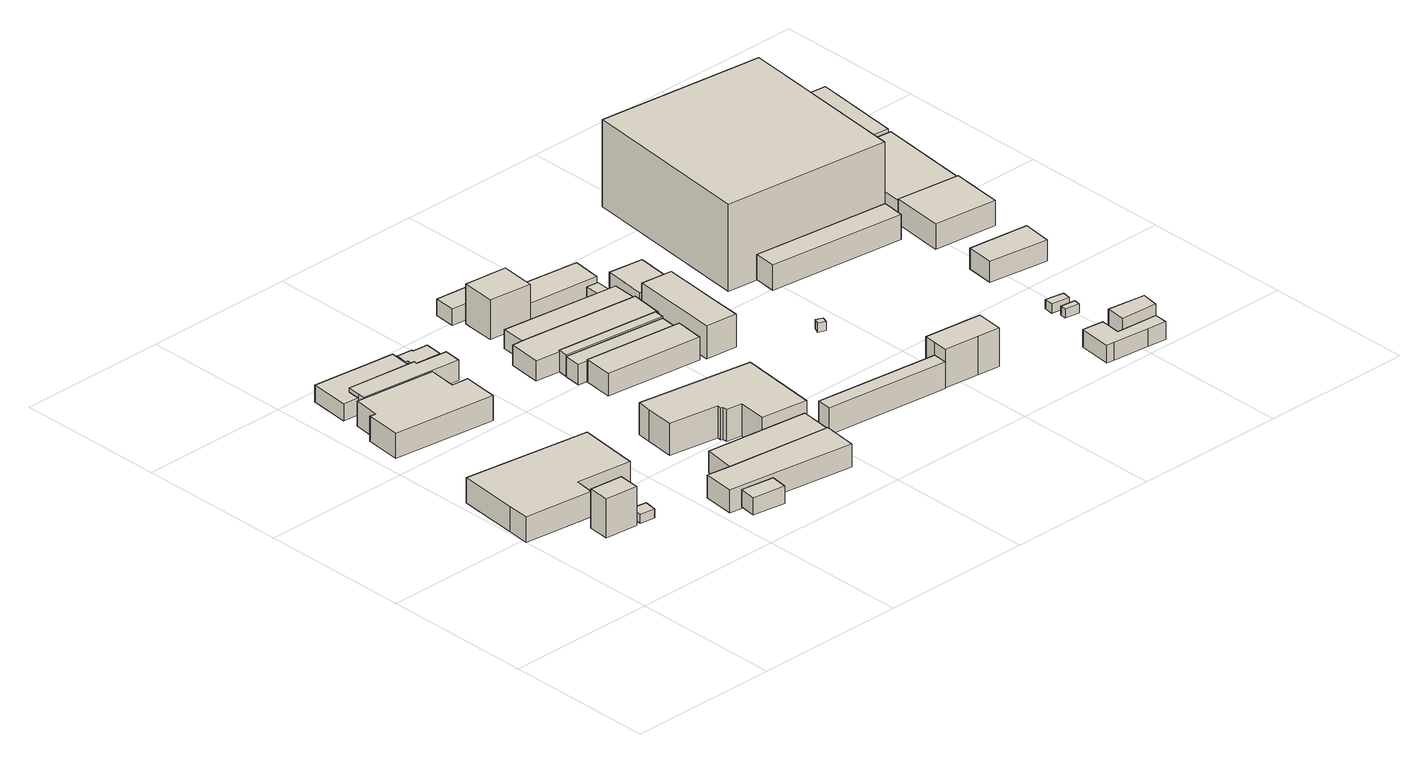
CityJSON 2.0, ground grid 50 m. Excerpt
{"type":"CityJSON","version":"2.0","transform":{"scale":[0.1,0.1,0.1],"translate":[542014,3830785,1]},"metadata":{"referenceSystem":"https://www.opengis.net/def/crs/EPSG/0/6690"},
"CityObjects":{
"building1":{"type":"Building","attributes":{"計測周辺長":36.22,"1/2500図郭":94,"区名":"住之江区","町丁目名称":"平林北２丁目","街区番号":7,"class":"3002","usage":"412","measuredHeight":13.1,"storeysAboveGround":1,"BuildingDetailAttribute.buildingRoofEdgeArea":77.94,"BuildingDetailAttribute.buildingStructureType":"610","BuildingDetailAttribute.buildingStructureOrgType":"2","BuildingDetailAttribute.detailedUsage":"1130","BuildingDetailAttribute.specifiedBuildingCoverageRate":0.6,"BuildingDetailAttribute.surveyYear":2017,"BuildingHighTideRiskAttribute.description":"1","BuildingHighTideRiskAttribute.rank":"2","BuildingHighTideRiskAttribute.depth":2.08,"BuildingIDAttribute.prefecture":"27","BuildingIDAttribute.city":"27125"},"geometry":[{"type":"Solid","lod":"1","boundaries":[[[[0,1,2,3]],[[2,4,5,3]],[[1,6,4,2]],[[0,7,6,1]],[[3,5,7,0]],[[4,6,7,5]]]]}]},
"building2":{"type":"Building","attributes":{"計測周辺長":138.93,"1/2500図郭":94,"区名":"住之江区","町丁目名称":"平林北２丁目","街区番号":7,"class":"3001","usage":"431","measuredHeight":8.4,"storeysAboveGround":1,"BuildingDetailAttribute.buildingRoofEdgeArea":1029.8,"BuildingDetailAttribute.buildingStructureType":"610","BuildingDetailAttribute.buildingStructureOrgType":"2","BuildingDetailAttribute.detailedUsage":"1720","BuildingDetailAttribute.specifiedBuildingCoverageRate":0.6,"BuildingDetailAttribute.surveyYear":2017,"BuildingHighTideRiskAttribute.description":"1","BuildingHighTideRiskAttribute.rank":"2","BuildingHighTideRiskAttribute.depth":2.65,"BuildingIDAttribute.prefecture":"27","BuildingIDAttribute.city":"27125"},"geometry":[{"type":"Solid","lod":"1","boundaries":[[[[8,9,10,11,12,13,14]],[[13,15,16,14]],[[12,17,15,13]],[[11,18,17,12]],[[10,19,18,11]],[[9,20,19,10]],[[8,21,20,9]],[[14,16,21,8]],[[15,17,18,19,20,21,16]]]]}]},
"building3":{"type":"Building","attributes":{"class":"3003","BuildingDetailAttribute.specifiedBuildingCoverageRate":0.6,"BuildingDetailAttribute.surveyYear":2017,"BuildingHighTideRiskAttribute.description":"1","BuildingHighTideRiskAttribute.rank":"2","BuildingHighTideRiskAttribute.depth":2.04,"BuildingIDAttribute.prefecture":"27","BuildingIDAttribute.city":"27125"},"geometry":[{"type":"Solid","lod":"1","boundaries":[[[[22,23,24,25]],[[24,26,27,25]],[[23,28,26,24]],[[22,29,28,23]],[[25,27,29,22]],[[26,28,29,27]]]]}]},
"building4":{"type":"Building","attributes":{"計測周辺長":111.31,"1/2500図郭":94,"区名":"住之江区","町丁目名称":"平林北２丁目","街区番号":7,"class":"3001","usage":"441","measuredHeight":8.4,"storeysAboveGround":1,"BuildingDetailAttribute.buildingRoofEdgeArea":655.04,"BuildingDetailAttribute.buildingStructureType":"610","BuildingDetailAttribute.buildingStructureOrgType":"2","BuildingDetailAttribute.detailedUsage":"1510","BuildingDetailAttribute.specifiedBuildingCoverageRate":0.6,"BuildingDetailAttribute.surveyYear":2017,"BuildingTsunamiRiskAttribute.description":"1","BuildingTsunamiRiskAttribute.rank":"1","BuildingTsunamiRiskAttribute.depth":0.1,"BuildingHighTideRiskAttribute.description":"1","BuildingHighTideRiskAttribute.rank":"3","BuildingHighTideRiskAttribute.depth":4.3,"BuildingIDAttribute.prefecture":"27","BuildingIDAttribute.city":"27125"},"geometry":[{"type":"Solid","lod":"1","boundaries":[[[[30,31,32,33,34,35,36,37]],[[36,38,39,37]],[[35,40,38,36]],[[34,41,40,35]],[[33,42,41,34]],[[32,43,42,33]],[[31,44,43,32]],[[30,45,44,31]],[[37,39,45,30]],[[38,40,41,42,43,44,45,39]]]]}]},
"building5":{"type":"Building","attributes":{"計測周辺長":85.43,"1/2500図郭":94,"区名":"住之江区","町丁目名称":"平林北２丁目","街区番号":7,"class":"3001","usage":"431","measuredHeight":5.7,"storeysAboveGround":1,"BuildingDetailAttribute.buildingRoofEdgeArea":242.77,"BuildingDetailAttribute.buildingStructureType":"610","BuildingDetailAttribute.buildingStructureOrgType":"2","BuildingDetailAttribute.detailedUsage":"1720","BuildingDetailAttribute.specifiedBuildingCoverageRate":0.6,"BuildingDetailAttribute.surveyYear":2017,"BuildingHighTideRiskAttribute.description":"1","BuildingHighTideRiskAttribute.rank":"2","BuildingHighTideRiskAttribute.depth":2.49,"BuildingIDAttribute.prefecture":"27","BuildingIDAttribute.city":"27125"},"geometry":[{"type":"Solid","lod":"1","boundaries":[[[[46,47,48,49,50,51]],[[50,52,53,51]],[[49,54,52,50]],[[48,55,54,49]],[[47,56,55,48]],[[46,57,56,47]],[[51,53,57,46]],[[52,54,55,56,57,53]]]]}]},
"building6":{"type":"Building","attributes":{"class":"3001","measuredHeight":5.8,"BuildingDetailAttribute.specifiedBuildingCoverageRate":0.6,"BuildingDetailAttribute.surveyYear":2017,"BuildingHighTideRiskAttribute.description":"1","BuildingHighTideRiskAttribute.rank":"2","BuildingHighTideRiskAttribute.depth":2.33,"BuildingIDAttribute.prefecture":"27","BuildingIDAttribute.city":"27125"},"geometry":[{"type":"Solid","lod":"1","boundaries":[[[[58,59,60,61]],[[60,62,63,61]],[[59,64,62,60]],[[58,65,64,59]],[[61,63,65,58]],[[62,64,65,63]]]]}]},
"building7":{"type":"Building","attributes":{"計測周辺長":83.14,"1/2500図郭":94,"区名":"住之江区","町丁目名称":"平林北２丁目","街区番号":7,"class":"3001","usage":"431","measuredHeight":6.8,"storeysAboveGround":1,"BuildingDetailAttribute.buildingRoofEdgeArea":235.5,"BuildingDetailAttribute.buildingStructureType":"610","BuildingDetailAttribute.buildingStructureOrgType":"2","BuildingDetailAttribute.detailedUsage":"1720","BuildingDetailAttribute.specifiedBuildingCoverageRate":0.6,"BuildingDetailAttribute.surveyYear":2017,"BuildingHighTideRiskAttribute.description":"1","BuildingHighTideRiskAttribute.rank":"2","BuildingHighTideRiskAttribute.depth":2.4,"BuildingIDAttribute.prefecture":"27","BuildingIDAttribute.city":"27125"},"geometry":[{"type":"Solid","lod":"1","boundaries":[[[[66,67,68,69,70,71,72]],[[71,73,74,72]],[[70,75,73,71]],[[69,76,75,70]],[[68,77,76,69]],[[67,78,77,68]],[[66,79,78,67]],[[72,74,79,66]],[[73,75,76,77,78,79,74]]]]}]},
"building8":{"type":"Building","attributes":{"計測周辺長":91.41,"1/2500図郭":94,"区名":"住之江区","町丁目名称":"平林北２丁目","街区番号":6,"class":"3001","usage":"441","measuredHeight":7.5,"storeysAboveGround":1,"BuildingDetailAttribute.buildingRoofEdgeArea":370.4,"BuildingDetailAttribute.buildingStructureType":"610","BuildingDetailAttribute.buildingStructureOrgType":"2","BuildingDetailAttribute.detailedUsage":"1520","BuildingDetailAttribute.specifiedBuildingCoverageRate":0.6,"BuildingDetailAttribute.surveyYear":2017,"BuildingHighTideRiskAttribute.description":"1","BuildingHighTideRiskAttribute.rank":"2","BuildingHighTideRiskAttribute.depth":2.41,"BuildingIDAttribute.prefecture":"27","BuildingIDAttribute.city":"27125"},"geometry":[{"type":"Solid","lod":"1","boundaries":[[[[80,81,82,83,84]],[[83,85,86,84]],[[82,87,85,83]],[[81,88,87,82]],[[80,89,88,81]],[[84,86,89,80]],[[85,87,88,89,86]]]]}]},
"building9":{"type":"Building","attributes":{"計測周辺長":36.09,"1/2500図郭":94,"区名":"住之江区","町丁目名称":"平林北２丁目","街区番号":7,"class":"3001","usage":"401","measuredHeight":4.1,"storeysAboveGround":1,"BuildingDetailAttribute.buildingRoofEdgeArea":75.62,"BuildingDetailAttribute.buildingStructureType":"601","BuildingDetailAttribute.buildingStructureOrgType":"1","BuildingDetailAttribute.detailedUsage":"1310","BuildingDetailAttribute.specifiedBuildingCoverageRate":0.6,"BuildingDetailAttribute.surveyYear":2017,"BuildingHighTideRiskAttribute.description":"1","BuildingHighTideRiskAttribute.rank":"2","BuildingHighTideRiskAttribute.depth":2.48,"BuildingIDAttribute.prefecture":"27","BuildingIDAttribute.city":"27125"},"geometry":[{"type":"Solid","lod":"1","boundaries":[[[[90,91,92,93,94,95,96,97]],[[96,98,99,97]],[[95,100,98,96]],[[94,101,100,95]],[[93,102,101,94]],[[92,103,102,93]],[[91,104,103,92]],[[90,105,104,91]],[[97,99,105,90]],[[98,100,101,102,103,104,105,99]]]]}]},
"building10":{"type":"Building","attributes":{"計測周辺長":107.81,"1/2500図郭":94,"区名":"住之江区","町丁目名称":"平林北２丁目","街区番号":6,"class":"3001","usage":"431","measuredHeight":7.3,"storeysAboveGround":1,"BuildingDetailAttribute.buildingRoofEdgeArea":463.8,"BuildingDetailAttribute.buildingStructureType":"610","BuildingDetailAttribute.buildingStructureOrgType":"2","BuildingDetailAttribute.detailedUsage":"1720","BuildingDetailAttribute.specifiedBuildingCoverageRate":0.6,"BuildingDetailAttribute.surveyYear":2017,"BuildingHighTideRiskAttribute.description":"1","BuildingHighTideRiskAttribute.rank":"2","BuildingHighTideRiskAttribute.depth":2.36,"BuildingIDAttribute.prefecture":"27","BuildingIDAttribute.city":"27125"},"geometry":[{"type":"Solid","lod":"1","boundaries":[[[[84,106,107,80]],[[107,108,109,80]],[[106,110,108,107]],[[84,111,110,106]],[[80,109,111,84]],[[108,110,111,109]]]]}]},
"building11":{"type":"Building","attributes":{"計測周辺長":130.34,"1/2500図郭":94,"区名":"住之江区","町丁目名称":"平林北２丁目","街区番号":6,"class":"3001","usage":"441","measuredHeight":10.6,"storeysAboveGround":2,"BuildingDetailAttribute.buildingRoofEdgeArea":765.82,"BuildingDetailAttribute.buildingStructureType":"610","BuildingDetailAttribute.buildingStructureOrgType":"2","BuildingDetailAttribute.detailedUsage":"1520","BuildingDetailAttribute.specifiedBuildingCoverageRate":0.6,"BuildingDetailAttribute.surveyYear":2017,"BuildingHighTideRiskAttribute.description":"1","BuildingHighTideRiskAttribute.rank":"2","BuildingHighTideRiskAttribute.depth":2,"BuildingIDAttribute.prefecture":"27","BuildingIDAttribute.city":"27125"},"geometry":[{"type":"Solid","lod":"1","boundaries":[[[[112,113,114,115,116,117,118,119,120,121,122]],[[121,123,124,122]],[[120,125,123,121]],[[119,126,125,120]],[[118,127,126,119]],[[117,128,127,118]],[[116,129,128,117]],[[115,130,129,116]],[[114,131,130,115]],[[113,132,131,114]],[[112,133,132,113]],[[122,124,133,112]],[[123,125,126,127,128,129,130,131,132,133,124]]]]}]},
"building12":{"type":"Building","attributes":{"class":"3001","BuildingDetailAttribute.specifiedBuildingCoverageRate":0.6,"BuildingDetailAttribute.surveyYear":2017,"BuildingHighTideRiskAttribute.description":"1","BuildingHighTideRiskAttribute.rank":"2","BuildingHighTideRiskAttribute.depth":2.4,"BuildingIDAttribute.prefecture":"27","BuildingIDAttribute.city":"27125"},"geometry":[{"type":"Solid","lod":"1","boundaries":[[[[134,135,136,137]],[[136,138,139,137]],[[135,140,138,136]],[[134,141,140,135]],[[137,139,141,134]],[[138,140,141,139]]]]}]},
"building13":{"type":"Building","attributes":{"class":"3001","measuredHeight":7.5,"BuildingDetailAttribute.specifiedBuildingCoverageRate":0.6,"BuildingDetailAttribute.surveyYear":2017,"BuildingHighTideRiskAttribute.description":"1","BuildingHighTideRiskAttribute.rank":"2","BuildingHighTideRiskAttribute.depth":2,"BuildingIDAttribute.prefecture":"27","BuildingIDAttribute.city":"27125"},"geometry":[{"type":"Solid","lod":"1","boundaries":[[[[142,143,144,145]],[[144,146,147,145]],[[143,148,146,144]],[[142,149,148,143]],[[145,147,149,142]],[[146,148,149,147]]]]}]},
"building14":{"type":"Building","attributes":{"計測周辺長":127.61,"1/2500図郭":94,"区名":"住之江区","町丁目名称":"平林北２丁目","街区番号":6,"class":"3001","usage":"431","measuredHeight":5.5,"storeysAboveGround":2,"BuildingDetailAttribute.buildingRoofEdgeArea":619.78,"BuildingDetailAttribute.buildingStructureType":"610","BuildingDetailAttribute.buildingStructureOrgType":"2","BuildingDetailAttribute.detailedUsage":"1720","BuildingDetailAttribute.specifiedBuildingCoverageRate":0.6,"BuildingDetailAttribute.surveyYear":2017,"BuildingHighTideRiskAttribute.description":"1","BuildingHighTideRiskAttribute.rank":"2","BuildingHighTideRiskAttribute.depth":2.45,"BuildingIDAttribute.prefecture":"27","BuildingIDAttribute.city":"27125"},"geometry":[{"type":"Solid","lod":"1","boundaries":[[[[150,151,152,153]],[[152,154,155,153]],[[151,156,154,152]],[[150,157,156,151]],[[153,155,157,150]],[[154,156,157,155]]]]}]},
"building15":{"type":"Building","attributes":{"計測周辺長":79.97,"1/2500図郭":94,"区名":"住之江区","町丁目名称":"平林北２丁目","街区番号":6,"class":"3001","usage":"401","measuredHeight":6.8,"storeysAboveGround":1,"BuildingDetailAttribute.buildingRoofEdgeArea":188.38,"BuildingDetailAttribute.buildingStructureType":"610","BuildingDetailAttribute.buildingStructureOrgType":"2","BuildingDetailAttribute.detailedUsage":"1310","BuildingDetailAttribute.specifiedBuildingCoverageRate":0.6,"BuildingDetailAttribute.surveyYear":2017,"BuildingHighTideRiskAttribute.description":"1","BuildingHighTideRiskAttribute.rank":"2","BuildingHighTideRiskAttribute.depth":2,"BuildingIDAttribute.prefecture":"27","BuildingIDAttribute.city":"27125"},"geometry":[{"type":"Solid","lod":"1","boundaries":[[[[158,159,160,161]],[[160,162,163,161]],[[159,164,162,160]],[[158,165,164,159]],[[161,163,165,158]],[[162,164,165,163]]]]}]},
"building16":{"type":"Building","attributes":{"計測周辺長":51.36,"1/2500図郭":94,"区名":"住之江区","町丁目名称":"平林北２丁目","街区番号":6,"class":"3002","usage":"401","measuredHeight":13.2,"storeysAboveGround":4,"BuildingDetailAttribute.buildingRoofEdgeArea":162.5,"BuildingDetailAttribute.buildingStructureType":"603","BuildingDetailAttribute.buildingStructureOrgType":"3","BuildingDetailAttribute.detailedUsage":"1310","BuildingDetailAttribute.specifiedBuildingCoverageRate":0.6,"BuildingDetailAttribute.surveyYear":2017,"BuildingHighTideRiskAttribute.description":"1","BuildingHighTideRiskAttribute.rank":"2","BuildingHighTideRiskAttribute.depth":2.29,"BuildingIDAttribute.prefecture":"27","BuildingIDAttribute.city":"27125"},"geometry":[{"type":"Solid","lod":"1","boundaries":[[[[166,167,168,169]],[[168,170,171,169]],[[167,172,170,168]],[[166,173,172,167]],[[169,171,173,166]],[[170,172,173,171]]]]}]},
"building17":{"type":"Building","attributes":{"計測周辺長":109.7,"1/2500図郭":94,"区名":"住之江区","町丁目名称":"平林北２丁目","街区番号":6,"class":"3001","usage":"431","measuredHeight":6.7,"storeysAboveGround":1,"BuildingDetailAttribute.buildingRoofEdgeArea":485.51,"BuildingDetailAttribute.buildingStructureType":"610","BuildingDetailAttribute.buildingStructureOrgType":"2","BuildingDetailAttribute.detailedUsage":"1720","BuildingDetailAttribute.specifiedBuildingCoverageRate":0.6,"BuildingDetailAttribute.surveyYear":2017,"BuildingHighTideRiskAttribute.description":"1","BuildingHighTideRiskAttribute.rank":"2","BuildingHighTideRiskAttribute.depth":2.38,"BuildingIDAttribute.prefecture":"27","BuildingIDAttribute.city":"27125"},"geometry":[{"type":"Solid","lod":"1","boundaries":[[[[174,175,176,177,178,179]],[[178,180,181,179]],[[177,182,180,178]],[[176,183,182,177]],[[175,184,183,176]],[[174,185,184,175]],[[179,181,185,174]],[[180,182,183,184,185,181]]]]}]},
"building18":{"type":"Building","attributes":{"class":"3003","measuredHeight":7.2,"BuildingDetailAttribute.specifiedBuildingCoverageRate":0.6,"BuildingDetailAttribute.surveyYear":2017,"BuildingHighTideRiskAttribute.description":"1","BuildingHighTideRiskAttribute.rank":"2","BuildingHighTideRiskAttribute.depth":2.25,"BuildingIDAttribute.prefecture":"27","BuildingIDAttribute.city":"27125"},"geometry":[{"type":"Solid","lod":"1","boundaries":[[[[186,187,188,189]],[[188,190,191,189]],[[187,192,190,188]],[[186,193,192,187]],[[189,191,193,186]],[[190,192,193,191]]]]}]},
"building19":{"type":"Building","attributes":{"計測周辺長":97.28,"1/2500図郭":94,"区名":"住之江区","町丁目名称":"平林北２丁目","街区番号":6,"class":"3001","usage":"441","measuredHeight":6.3,"storeysAboveGround":1,"BuildingDetailAttribute.buildingRoofEdgeArea":351.02,"BuildingDetailAttribute.buildingStructureType":"610","BuildingDetailAttribute.buildingStructureOrgType":"2","BuildingDetailAttribute.detailedUsage":"1510","BuildingDetailAttribute.specifiedBuildingCoverageRate":0.6,"BuildingDetailAttribute.surveyYear":2017,"BuildingHighTideRiskAttribute.description":"1","BuildingHighTideRiskAttribute.rank":"2","BuildingHighTideRiskAttribute.depth":2.36,"BuildingIDAttribute.prefecture":"27","BuildingIDAttribute.city":"27125"},"geometry":[{"type":"Solid","lod":"1","boundaries":[[[[194,195,196,197]],[[196,198,199,197]],[[195,200,198,196]],[[194,201,200,195]],[[197,199,201,194]],[[198,200,201,199]]]]}]},
"building20":{"type":"Building","attributes":{"区名":"住之江区","町丁目名称":"平林北２丁目","街区番号":6,"class":"3003","usage":"431","measuredHeight":8.9,"storeysAboveGround":4,"BuildingDetailAttribute.buildingRoofEdgeArea":8179.4,"BuildingDetailAttribute.buildingStructureType":"610","BuildingDetailAttribute.buildingStructureOrgType":"2","BuildingDetailAttribute.detailedUsage":"1720","BuildingDetailAttribute.specifiedBuildingCoverageRate":0.6,"BuildingDetailAttribute.surveyYear":2017,"BuildingHighTideRiskAttribute.description":"1","BuildingHighTideRiskAttribute.rank":"2","BuildingHighTideRiskAttribute.depth":2,"BuildingIDAttribute.prefecture":"27","BuildingIDAttribute.city":"27125"},"geometry":[{"type":"Solid","lod":"1","boundaries":[[[[202,203,204,205]],[[204,206,207,205]],[[203,208,206,204]],[[202,209,208,203]],[[205,207,209,202]],[[206,208,209,207]]]]}]},
"building21":{"type":"Building","attributes":{"計測周辺長":69.03,"1/2500図郭":94,"区名":"住之江区","町丁目名称":"平林北２丁目","街区番号":6,"class":"3001","usage":"441","measuredHeight":5.6,"storeysAboveGround":1,"BuildingDetailAttribute.buildingRoofEdgeArea":242.63,"BuildingDetailAttribute.buildingStructureType":"610","BuildingDetailAttribute.buildingStructureOrgType":"2","BuildingDetailAttribute.detailedUsage":"1510","BuildingDetailAttribute.specifiedBuildingCoverageRate":0.6,"BuildingDetailAttribute.surveyYear":2017,"BuildingHighTideRiskAttribute.description":"1","BuildingHighTideRiskAttribute.rank":"2","BuildingHighTideRiskAttribute.depth":2.41,"BuildingIDAttribute.prefecture":"27","BuildingIDAttribute.city":"27125"},"geometry":[{"type":"Solid","lod":"1","boundaries":[[[[210,211,212,213]],[[212,214,215,213]],[[211,216,214,212]],[[210,217,216,211]],[[213,215,217,210]],[[214,216,217,215]]]]}]},
"building22":{"type":"Building","attributes":{"class":"3001","measuredHeight":10.9,"BuildingDetailAttribute.specifiedBuildingCoverageRate":0.6,"BuildingDetailAttribute.surveyYear":2017,"BuildingHighTideRiskAttribute.description":"1","BuildingHighTideRiskAttribute.rank":"2","BuildingHighTideRiskAttribute.depth":2,"BuildingIDAttribute.prefecture":"27","BuildingIDAttribute.city":"27125"},"geometry":[{"type":"Solid","lod":"1","boundaries":[[[[218,219,220,221,222,223]],[[222,224,225,223]],[[221,226,224,222]],[[220,227,226,221]],[[219,228,227,220]],[[218,229,228,219]],[[223,225,229,218]],[[224,226,227,228,229,225]]]]}]},
"building23":{"type":"Building","attributes":{"class":"3001","measuredHeight":3.9,"BuildingDetailAttribute.specifiedBuildingCoverageRate":0.6,"BuildingDetailAttribute.surveyYear":2017,"BuildingHighTideRiskAttribute.description":"1","BuildingHighTideRiskAttribute.rank":"2","BuildingHighTideRiskAttribute.depth":2.51,"BuildingIDAttribute.prefecture":"27","BuildingIDAttribute.city":"27125"},"geometry":[{"type":"Solid","lod":"1","boundaries":[[[[230,231,232,233]],[[232,234,235,233]],[[231,236,234,232]],[[230,237,236,231]],[[233,235,237,230]],[[234,236,237,235]]]]}]},
"building24":{"type":"Building","attributes":{"class":"3003","measuredHeight":7.3,"BuildingDetailAttribute.specifiedBuildingCoverageRate":0.6,"BuildingDetailAttribute.surveyYear":2017,"BuildingHighTideRiskAttribute.description":"1","BuildingHighTideRiskAttribute.rank":"2","BuildingHighTideRiskAttribute.depth":2,"BuildingIDAttribute.prefecture":"27","BuildingIDAttribute.city":"27125"},"geometry":[{"type":"Solid","lod":"1","boundaries":[[[[238,239,240,241]],[[240,242,243,241]],[[239,244,242,240]],[[238,245,244,239]],[[241,243,245,238]],[[242,244,245,243]]]]}]},
"building25":{"type":"Building","attributes":{"class":"3001","measuredHeight":6.8,"BuildingDetailAttribute.specifiedBuildingCoverageRate":0.6,"BuildingDetailAttribute.surveyYear":2017,"BuildingHighTideRiskAttribute.description":"1","BuildingHighTideRiskAttribute.rank":"2","BuildingHighTideRiskAttribute.depth":2,"BuildingIDAttribute.prefecture":"27","BuildingIDAttribute.city":"27125"},"geometry":[{"type":"Solid","lod":"1","boundaries":[[[[246,247,248,249]],[[248,250,251,249]],[[247,252,250,248]],[[246,253,252,247]],[[249,251,253,246]],[[250,252,253,251]]]]}]},
"building26":{"type":"Building","attributes":{"区名":"住之江区","町丁目名称":"平林北２丁目","街区番号":6,"class":"3001","usage":"431","measuredHeight":12.8,"storeysAboveGround":4,"BuildingDetailAttribute.buildingRoofEdgeArea":8179.4,"BuildingDetailAttribute.buildingStructureType":"610","BuildingDetailAttribute.buildingStructureOrgType":"2","BuildingDetailAttribute.detailedUsage":"1720","BuildingDetailAttribute.specifiedBuildingCoverageRate":0.6,"BuildingDetailAttribute.surveyYear":2017,"BuildingHighTideRiskAttribute.description":"1","BuildingHighTideRiskAttribute.rank":"2","BuildingHighTideRiskAttribute.depth":2,"BuildingIDAttribute.prefecture":"27","BuildingIDAttribute.city":"27125"},"geometry":[{"type":"Solid","lod":"1","boundaries":[[[[254,255,256,257,258,259]],[[258,260,261,259]],[[257,262,260,258]],[[256,263,262,257]],[[255,264,263,256]],[[254,265,264,255]],[[259,261,265,254]],[[260,262,263,264,265,261]]]]}]},
"building27":{"type":"Building","attributes":{"class":"3001","BuildingDetailAttribute.specifiedBuildingCoverageRate":0.6,"BuildingDetailAttribute.surveyYear":2017,"BuildingHighTideRiskAttribute.description":"1","BuildingHighTideRiskAttribute.rank":"2","BuildingHighTideRiskAttribute.depth":2,"BuildingIDAttribute.prefecture":"27","BuildingIDAttribute.city":"27125"},"geometry":[{"type":"Solid","lod":"1","boundaries":[[[[266,267,268,269]],[[268,270,271,269]],[[267,272,270,268]],[[266,273,272,267]],[[269,271,273,266]],[[270,272,273,271]]]]}]},
"building28":{"type":"Building","attributes":{"区名":"住之江区","町丁目名称":"平林北２丁目","街区番号":6,"class":"3003","usage":"431","measuredHeight":8.4,"storeysAboveGround":4,"BuildingDetailAttribute.buildingRoofEdgeArea":3649.81,"BuildingDetailAttribute.buildingStructureType":"610","BuildingDetailAttribute.buildingStructureOrgType":"2","BuildingDetailAttribute.detailedUsage":"1720","BuildingDetailAttribute.specifiedBuildingCoverageRate":0.6,"BuildingDetailAttribute.surveyYear":2017,"BuildingHighTideRiskAttribute.description":"1","BuildingHighTideRiskAttribute.rank":"2","BuildingHighTideRiskAttribute.depth":2,"BuildingIDAttribute.prefecture":"27","BuildingIDAttribute.city":"27125"},"geometry":[{"type":"Solid","lod":"1","boundaries":[[[[274,275,276,277]],[[276,278,279,277]],[[275,280,278,276]],[[274,281,280,275]],[[277,279,281,274]],[[278,280,281,279]]]]}]},
"building29":{"type":"Building","attributes":{"計測周辺長":64.67,"1/2500図郭":94,"区名":"住之江区","町丁目名称":"平林北２丁目","街区番号":6,"class":"3001","usage":"441","measuredHeight":5.9,"storeysAboveGround":1,"BuildingDetailAttribute.buildingRoofEdgeArea":137.88,"BuildingDetailAttribute.buildingStructureType":"610","BuildingDetailAttribute.buildingStructureOrgType":"2","BuildingDetailAttribute.detailedUsage":"1520","BuildingDetailAttribute.specifiedBuildingCoverageRate":0.6,"BuildingDetailAttribute.surveyYear":2017,"BuildingHighTideRiskAttribute.description":"1","BuildingHighTideRiskAttribute.rank":"2","BuildingHighTideRiskAttribute.depth":2.59,"BuildingIDAttribute.prefecture":"27","BuildingIDAttribute.city":"27125"},"geometry":[{"type":"Solid","lod":"1","boundaries":[[[[282,283,284,285,286,287,288,289,290]],[[289,291,292,290]],[[288,293,291,289]],[[287,294,293,288]],[[286,295,294,287]],[[285,296,295,286]],[[284,297,296,285]],[[283,298,297,284]],[[282,299,298,283]],[[290,292,299,282]],[[291,293,294,295,296,297,298,299,292]]]]}]},
"building30":{"type":"Building","attributes":{"計測周辺長":37.29,"1/2500図郭":94,"区名":"住之江区","町丁目名称":"平林北２丁目","街区番号":6,"class":"3002","usage":"401","measuredHeight":9.5,"storeysAboveGround":3,"BuildingDetailAttribute.buildingRoofEdgeArea":77,"BuildingDetailAttribute.buildingStructureType":"603","BuildingDetailAttribute.buildingStructureOrgType":"3","BuildingDetailAttribute.detailedUsage":"1310","BuildingDetailAttribute.specifiedBuildingCoverageRate":0.6,"BuildingDetailAttribute.surveyYear":2017,"BuildingHighTideRiskAttribute.description":"1","BuildingHighTideRiskAttribute.rank":"2","BuildingHighTideRiskAttribute.depth":2.25,"BuildingIDAttribute.prefecture":"27","BuildingIDAttribute.city":"27125"},"geometry":[{"type":"Solid","lod":"1","boundaries":[[[[300,301,302,303]],[[302,304,305,303]],[[301,306,304,302]],[[300,307,306,301]],[[303,305,307,300]],[[304,306,307,305]]]]}]},
"building31":{"type":"Building","attributes":{"class":"3001","BuildingDetailAttribute.specifiedBuildingCoverageRate":0.6,"BuildingDetailAttribute.surveyYear":2017,"BuildingHighTideRiskAttribute.description":"1","BuildingHighTideRiskAttribute.rank":"2","BuildingHighTideRiskAttribute.depth":2.18,"BuildingIDAttribute.prefecture":"27","BuildingIDAttribute.city":"27125"},"geometry":[{"type":"Solid","lod":"1","boundaries":[[[[308,309,310,311]],[[310,312,313,311]],[[309,314,312,310]],[[308,315,314,309]],[[311,313,315,308]],[[312,314,315,313]]]]}]},
"building32":{"type":"Building","attributes":{"class":"3001","measuredHeight":3.1,"BuildingDetailAttribute.specifiedBuildingCoverageRate":0.6,"BuildingDetailAttribute.surveyYear":2017,"BuildingHighTideRiskAttribute.description":"1","BuildingHighTideRiskAttribute.rank":"2","BuildingHighTideRiskAttribute.depth":2.23,"BuildingIDAttribute.prefecture":"27","BuildingIDAttribute.city":"27125"},"geometry":[{"type":"Solid","lod":"1","boundaries":[[[[316,317,318,319]],[[318,320,321,319]],[[317,322,320,318]],[[316,323,322,317]],[[319,321,323,316]],[[320,322,323,321]]]]}]},
"building33":{"type":"Building","attributes":{"区名":"住之江区","町丁目名称":"平林北２丁目","街区番号":6,"class":"3002","usage":"431","measuredHeight":28.8,"storeysAboveGround":4,"BuildingDetailAttribute.buildingRoofEdgeArea":3649.81,"BuildingDetailAttribute.buildingStructureType":"610","BuildingDetailAttribute.buildingStructureOrgType":"2","BuildingDetailAttribute.detailedUsage":"1720","BuildingDetailAttribute.specifiedBuildingCoverageRate":0.6,"BuildingDetailAttribute.surveyYear":2017,"BuildingTsunamiRiskAttribute.description":"1","BuildingTsunamiRiskAttribute.rank":"1","BuildingTsunamiRiskAttribute.depth":0.02,"BuildingHighTideRiskAttribute.description":"1","BuildingHighTideRiskAttribute.rank":"2","BuildingHighTideRiskAttribute.depth":2,"BuildingIDAttribute.prefecture":"27","BuildingIDAttribute.city":"27125"},"geometry":[{"type":"Solid","lod":"1","boundaries":[[[[324,325,326,327]],[[326,328,329,327]],[[325,330,328,326]],[[324,331,330,325]],[[327,329,331,324]],[[328,330,331,329]]]]}]},
"building34":{"type":"Building","attributes":{"計測周辺長":59.83,"1/2500図郭":94,"区名":"住之江区","町丁目名称":"平林北２丁目","街区番号":6,"class":"3001","usage":"431","measuredHeight":6.9,"storeysAboveGround":2,"BuildingDetailAttribute.buildingRoofEdgeArea":194.97,"BuildingDetailAttribute.buildingStructureType":"610","BuildingDetailAttribute.buildingStructureOrgType":"2","BuildingDetailAttribute.detailedUsage":"1720","BuildingDetailAttribute.specifiedBuildingCoverageRate":0.6,"BuildingDetailAttribute.surveyYear":2017,"BuildingHighTideRiskAttribute.description":"1","BuildingHighTideRiskAttribute.rank":"2","BuildingHighTideRiskAttribute.depth":2.43,"BuildingIDAttribute.prefecture":"27","BuildingIDAttribute.city":"27125"},"geometry":[{"type":"Solid","lod":"1","boundaries":[[[[332,333,334,335]],[[334,336,337,335]],[[333,338,336,334]],[[332,339,338,333]],[[335,337,339,332]],[[336,338,339,337]]]]}]},
"building35":{"type":"Building","attributes":{"計測周辺長":77.93,"1/2500図郭":94,"区名":"住之江区","町丁目名称":"平林北２丁目","街区番号":6,"class":"3001","usage":"441","measuredHeight":8.4,"storeysAboveGround":2,"BuildingDetailAttribute.buildingRoofEdgeArea":375.86,"BuildingDetailAttribute.buildingStructureType":"610","BuildingDetailAttribute.buildingStructureOrgType":"2","BuildingDetailAttribute.detailedUsage":"1520","BuildingDetailAttribute.specifiedBuildingCoverageRate":0.6,"BuildingDetailAttribute.surveyYear":2017,"BuildingTsunamiRiskAttribute.description":"1","BuildingTsunamiRiskAttribute.rank":"1","BuildingTsunamiRiskAttribute.depth":0.16,"BuildingHighTideRiskAttribute.description":"1","BuildingHighTideRiskAttribute.rank":"2","BuildingHighTideRiskAttribute.depth":2,"BuildingIDAttribute.prefecture":"27","BuildingIDAttribute.city":"27125"},"geometry":[{"type":"Solid","lod":"1","boundaries":[[[[340,341,342,343]],[[342,344,345,343]],[[341,346,344,342]],[[340,347,346,341]],[[343,345,347,340]],[[344,346,347,345]]]]}]},
"building36":{"type":"Building","attributes":{"計測周辺長":109.3,"1/2500図郭":94,"区名":"住之江区","町丁目名称":"平林北２丁目","街区番号":6,"class":"3001","usage":"431","measuredHeight":7.7,"storeysAboveGround":1,"BuildingDetailAttribute.buildingRoofEdgeArea":711.46,"BuildingDetailAttribute.buildingStructureType":"610","BuildingDetailAttribute.buildingStructureOrgType":"2","BuildingDetailAttribute.detailedUsage":"1720","BuildingDetailAttribute.specifiedBuildingCoverageRate":0.6,"BuildingDetailAttribute.surveyYear":2017,"BuildingTsunamiRiskAttribute.description":"1","BuildingTsunamiRiskAttribute.rank":"1","BuildingTsunamiRiskAttribute.depth":0.33,"BuildingHighTideRiskAttribute.description":"1","BuildingHighTideRiskAttribute.rank":"2","BuildingHighTideRiskAttribute.depth":2.93,"BuildingIDAttribute.prefecture":"27","BuildingIDAttribute.city":"27125"},"geometry":[{"type":"Solid","lod":"1","boundaries":[[[[348,349,350,351]],[[350,352,353,351]],[[349,354,352,350]],[[348,355,354,349]],[[351,353,355,348]],[[352,354,355,353]]]]}]},
"building37":{"type":"Building","attributes":{"計測周辺長":99.86,"1/2500図郭":94,"区名":"住之江区","町丁目名称":"平林北２丁目","街区番号":6,"class":"3001","usage":"431","measuredHeight":8.2,"storeysAboveGround":1,"BuildingDetailAttribute.buildingRoofEdgeArea":610.51,"BuildingDetailAttribute.buildingStructureType":"610","BuildingDetailAttribute.buildingStructureOrgType":"2","BuildingDetailAttribute.detailedUsage":"1720","BuildingDetailAttribute.specifiedBuildingCoverageRate":0.6,"BuildingDetailAttribute.surveyYear":2017,"BuildingTsunamiRiskAttribute.description":"1","BuildingTsunamiRiskAttribute.rank":"1","BuildingTsunamiRiskAttribute.depth":0.21,"BuildingHighTideRiskAttribute.description":"1","BuildingHighTideRiskAttribute.rank":"2","BuildingHighTideRiskAttribute.depth":2.7,"BuildingIDAttribute.prefecture":"27","BuildingIDAttribute.city":"27125"},"geometry":[{"type":"Solid","lod":"1","boundaries":[[[[356,357,358,359]],[[358,360,361,359]],[[357,362,360,358]],[[356,363,362,357]],[[359,361,363,356]],[[360,362,363,361]]]]}]}
},
"vertices":[
[161,321,29],[167,391,29],[277,380,29],[271,310,29],[277,380,159],[271,310,159],[167,391,159],[161,321,159],
[2,484,10],[10,559,10],[31,759,10],[452,701,10],[427,499,10],[243,522,10],[233,458,10],[243,522,94],[233,458,94],[427,499,94],[452,701,94],[31,759,94],[10,559,94],[2,484,94],
[288,313,28],[293,355,28],[344,348,28],[338,307,28],[344,348,58],[338,307,58],[293,355,58],[288,313,58],
[53,1071,12],[67,1191,12],[88,1188,12],[99,1276,12],[366,1245,12],[355,1153,12],[411,1147,12],[398,1030,12],[411,1147,95],[398,1030,95],[355,1153,95],[366,1245,95],[99,1276,95],[88,1188,95],[67,1191,95],[53,1071,95],
[132,1306,22],[79,1311,22],[93,1443,22],[370,1412,22],[361,1324,22],[136,1348,22],[361,1324,78],[136,1348,78],[370,1412,78],[93,1443,78],[79,1311,78],[132,1306,78],
[551,124,27],[560,180,27],[668,164,27],[660,108,27],[668,164,85],[660,108,85],[560,180,85],[551,124,85],
[370,1323,24],[368,1312,24],[473,1299,24],[466,1241,24],[129,1281,24],[132,1306,24],[136,1348,24],[132,1306,92],[136,1348,92],[129,1281,92],[466,1241,92],[473,1299,92],[368,1312,92],[370,1323,92],
[964,247,16],[950,134,16],[524,192,16],[536,297,16],[617,285,16],[536,297,92],[617,285,92],[524,192,92],[950,134,92],[964,247,92],
[386,1344,25],[388,1369,25],[382,1370,25],[386,1410,25],[438,1405,25],[437,1399,25],[489,1394,25],[483,1334,25],[489,1394,66],[483,1334,66],[437,1399,66],[438,1405,66],[386,1410,66],[382,1370,66],[388,1369,66],[386,1344,66],
[635,393,16],[977,354,16],[977,354,88],[964,247,88],[635,393,88],[617,285,88],
[638,681,16],[1020,622,16],[988,359,16],[833,380,16],[842,473,16],[791,481,16],[791,498,16],[784,498,16],[787,513,16],[621,538,16],[632,633,16],[621,538,122],[632,633,122],[787,513,122],[784,498,122],[791,498,122],[791,481,122],[842,473,122],[833,380,122],[988,359,122],[1020,622,122],[638,681,122],
[891,686,23],[895,702,23],[993,682,23],[990,666,23],[993,682,53],[990,666,53],[895,702,53],[891,686,53],
[714,887,23],[725,983,23],[1052,946,23],[1040,849,23],[1052,946,98],[1040,849,98],[725,983,98],[714,887,98],
[662,1470,25],[669,1541,25],[778,1530,25],[771,1459,25],[778,1530,80],[771,1459,80],[669,1541,80],[662,1470,80],
[1046,1007,22],[1040,953,22],[697,991,22],[703,1046,22],[697,991,90],[703,1046,90],[1040,953,90],[1046,1007,90],
[683,1338,27],[694,1449,27],[837,1435,27],[825,1320,27],[837,1435,159],[825,1320,159],[694,1449,159],[683,1338,159],
[1075,1150,22],[1061,1042,22],[707,1079,22],[625,1088,22],[637,1198,22],[679,1196,22],[637,1198,89],[679,1196,89],[625,1088,89],[707,1079,89],[1061,1042,89],[1075,1150,89],
[1050,1041,23],[1046,1007,23],[703,1046,23],[707,1079,23],[703,1046,95],[707,1079,95],[1046,1007,95],[1050,1041,95],
[679,1196,20],[686,1283,20],[1081,1237,20],[1075,1150,20],[1081,1237,83],[1075,1150,83],[686,1283,83],[679,1196,83],
[1430,250,24],[1017,296,24],[1022,344,24],[1435,297,24],[1022,344,113],[1435,297,113],[1017,296,113],[1430,250,113],
[840,1343,21],[852,1443,21],[1097,1413,21],[1085,1317,21],[1097,1413,77],[1085,1317,77],[852,1443,77],[840,1343,77],
[1173,839,14],[1067,850,14],[1099,1148,14],[1204,1137,14],[1197,1069,14],[1182,928,14],[1197,1069,123],[1182,928,123],[1204,1137,123],[1099,1148,123],[1067,850,123],[1173,839,123],
[1039,1248,21],[1045,1317,21],[1085,1313,21],[1080,1245,21],[1085,1313,60],[1080,1245,60],[1045,1317,60],[1039,1248,60],
[1197,1069,25],[1208,1068,25],[1194,927,25],[1182,928,25],[1194,927,98],[1182,928,98],[1208,1068,98],[1197,1069,98],
[1099,1156,19],[1116,1298,19],[1231,1284,19],[1214,1143,19],[1231,1284,87],[1214,1143,87],[1116,1298,87],[1099,1156,87],
[1440,339,26],[1633,318,26],[1623,228,26],[1546,237,26],[1430,250,26],[1435,297,26],[1430,250,154],[1435,297,154],[1546,237,154],[1623,228,154],[1633,318,154],[1440,339,154],
[1384,723,25],[1393,743,25],[1415,734,25],[1407,713,25],[1415,734,55],[1407,713,55],[1393,743,55],[1384,723,55],
[1453,979,24],[1461,1053,24],[1918,1001,24],[1909,927,24],[1918,1001,108],[1909,927,108],[1461,1053,108],[1453,979,108],
[2071,52,26],[2067,7,26],[2002,14,26],[1881,27,26],[1856,30,26],[1868,140,26],[1938,131,26],[1931,63,26],[1949,61,26],[1931,63,85],[1949,61,85],[1938,131,85],[1868,140,85],[1856,30,85],[1881,27,85],[2002,14,85],[2067,7,85],[2071,52,85],
[1949,61,28],[1955,126,28],[2081,110,28],[2071,52,28],[2081,110,122],[2071,52,122],[1955,126,122],[1949,61,122],
[1941,289,27],[1944,309,27],[1993,303,27],[1990,282,27],[1993,303,57],[1990,282,57],[1944,309,57],[1941,289,57],
[1932,335,27],[1937,365,27],[1998,354,27],[1993,325,27],[1998,354,58],[1993,325,58],[1937,365,58],[1932,335,58],
[1361,1066,21],[1427,1650,21],[1985,1587,21],[1919,1003,21],[1985,1587,310],[1919,1003,310],[1427,1650,310],[1361,1066,310],
[1926,581,25],[1937,674,25],[2140,651,25],[2126,553,25],[2140,651,94],[2126,553,94],[1937,674,94],[1926,581,94],
[2156,798,23],[1943,821,23],[1963,995,23],[2175,969,23],[1963,995,107],[2175,969,107],[1943,821,107],[2156,798,107],
[1963,995,24],[1998,1306,24],[2211,1281,24],[2175,969,24],[2211,1281,102],[2175,969,102],[1998,1306,102],[1963,995,102],
[2000,1317,23],[2033,1609,23],[2246,1586,23],[2212,1293,23],[2246,1586,105],[2212,1293,105],[2033,1609,105],[2000,1317,105]
]}
